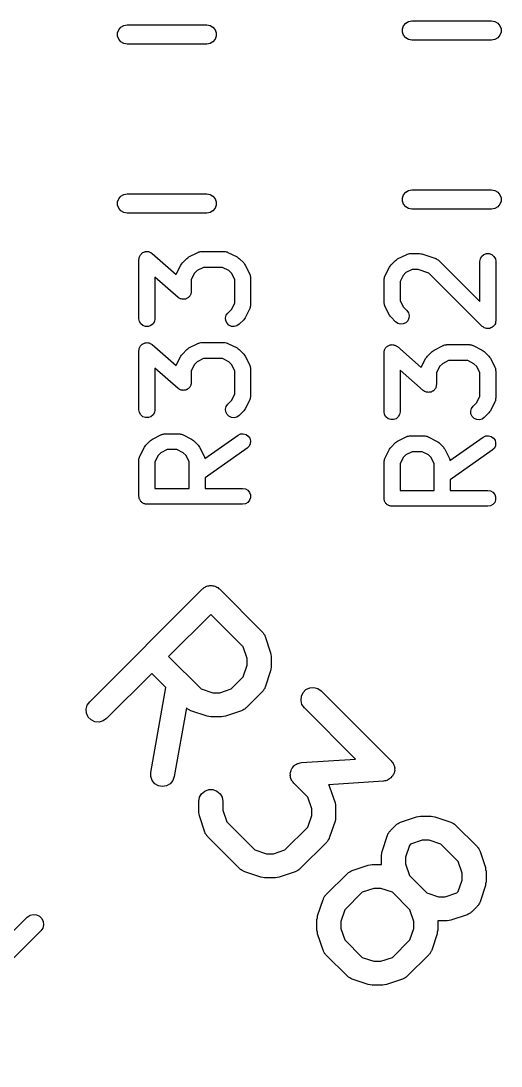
# Model space of a CAD drawing. Extents: x 83.4 to 168.1, y -157.3 to -85.4.
# Drawn here: x 108 to 111.01, y -101.49 to -94.93 of the extents above; entities that cross this region are included whole.
import ezdxf

# ---------------------------------------------------------------- set-up
doc = ezdxf.new("R2010")
doc.units = 0
doc.header["$MEASUREMENT"] = 0
doc.layers.add('BLACK', color=7, linetype='CONTINUOUS')

msp = doc.modelspace()

# ---------------------------------------------------------------- linework, layer by layer
at = {"layer": 'Black'}
for p, q in [((110.426, -94.9353), (110.446, -94.9317)), ((110.446, -94.9317), (110.946, -94.9317)), ((110.946, -94.9317), (110.967, -94.9353)), ((108.602, -95.0067), (108.609, -94.9871)), ((108.609, -94.9871), (108.623, -94.9711)), ((108.623, -94.9711), (108.641, -94.9607)), ((108.641, -94.9607), (108.661, -94.9571)), ((108.661, -94.9571), (109.161, -94.9571)), ((109.161, -94.9571), (109.182, -94.9607)), ((109.182, -94.9607), (109.2, -94.9711)), ((109.2, -94.9711), (109.213, -94.9871)), ((109.213, -94.9871), (109.22, -95.0067)), ((110.387, -94.9813), (110.395, -94.9617)), ((110.387, -95.0021), (110.387, -94.9813)), ((110.395, -94.9617), (110.408, -94.9457)), ((110.408, -94.9457), (110.426, -94.9353)), ((110.967, -94.9353), (110.985, -94.9457)), ((110.985, -94.9457), (110.998, -94.9617)), ((110.998, -94.9617), (111.006, -94.9813)), ((111.006, -94.9813), (111.006, -95.0021)), ((108.602, -95.0275), (108.602, -95.0067)), ((108.609, -95.0471), (108.602, -95.0275)), ((108.623, -95.063), (108.609, -95.0471)), ((108.641, -95.0735), (108.623, -95.063)), ((109.2, -95.063), (109.182, -95.0735)), ((109.213, -95.0471), (109.2, -95.063)), ((109.22, -95.0275), (109.213, -95.0471)), ((109.22, -95.0067), (109.22, -95.0275)), ((110.395, -95.0217), (110.387, -95.0021)), ((110.408, -95.0376), (110.395, -95.0217)), ((110.426, -95.0481), (110.408, -95.0376)), ((110.446, -95.0517), (110.426, -95.0481)), ((110.946, -95.0517), (110.446, -95.0517)), ((110.967, -95.0481), (110.946, -95.0517)), ((110.985, -95.0376), (110.967, -95.0481)), ((110.998, -95.0217), (110.985, -95.0376)), ((111.006, -95.0021), (110.998, -95.0217)), ((108.661, -95.0771), (108.641, -95.0735)), ((109.161, -95.0771), (108.661, -95.0771)), ((109.182, -95.0735), (109.161, -95.0771)), ((108.602, -96.0667), (108.609, -96.0471)), ((108.609, -96.0471), (108.623, -96.0311)), ((108.623, -96.0311), (108.641, -96.0207)), ((108.641, -96.0207), (108.661, -96.0171)), ((108.661, -96.0171), (109.161, -96.0171)), ((109.161, -96.0171), (109.182, -96.0207)), ((109.182, -96.0207), (109.2, -96.0311)), ((109.2, -96.0311), (109.213, -96.0471)), ((109.213, -96.0471), (109.22, -96.0667)), ((110.387, -96.0413), (110.395, -96.0217)), ((110.387, -96.0621), (110.387, -96.0413)), ((110.395, -96.0217), (110.408, -96.0057)), ((110.408, -96.0057), (110.426, -95.9953)), ((110.426, -95.9953), (110.446, -95.9917)), ((110.446, -95.9917), (110.946, -95.9917)), ((110.946, -95.9917), (110.967, -95.9953)), ((110.967, -95.9953), (110.985, -96.0057)), ((110.985, -96.0057), (110.998, -96.0217)), ((110.998, -96.0217), (111.006, -96.0413)), ((111.006, -96.0413), (111.006, -96.0621)), ((108.602, -96.0875), (108.602, -96.0667)), ((108.609, -96.1071), (108.602, -96.0875)), ((108.623, -96.123), (108.609, -96.1071)), ((109.213, -96.1071), (109.2, -96.123)), ((109.22, -96.0875), (109.213, -96.1071)), ((109.22, -96.0667), (109.22, -96.0875)), ((110.395, -96.0817), (110.387, -96.0621)), ((110.408, -96.0976), (110.395, -96.0817)), ((110.426, -96.1081), (110.408, -96.0976)), ((110.446, -96.1117), (110.426, -96.1081)), ((110.946, -96.1117), (110.446, -96.1117)), ((110.967, -96.1081), (110.946, -96.1117)), ((110.985, -96.0976), (110.967, -96.1081)), ((110.998, -96.0817), (110.985, -96.0976)), ((111.006, -96.0621), (110.998, -96.0817)), ((108.641, -96.1335), (108.623, -96.123)), ((108.661, -96.1371), (108.641, -96.1335)), ((109.161, -96.1371), (108.661, -96.1371)), ((109.182, -96.1335), (109.161, -96.1371)), ((109.2, -96.123), (109.182, -96.1335)), ((108.736, -96.4282), (108.737, -96.4234)), ((108.736, -96.7997), (108.736, -96.4282)), ((108.737, -96.4185), (108.738, -96.4149)), ((108.737, -96.4234), (108.737, -96.4185)), ((108.738, -96.4149), (108.739, -96.4111)), ((108.739, -96.4111), (108.741, -96.4069)), ((108.741, -96.4069), (108.743, -96.4023)), ((108.743, -96.4023), (108.746, -96.3994)), ((108.746, -96.3994), (108.748, -96.3961)), ((108.748, -96.3961), (108.751, -96.393)), ((108.751, -96.393), (108.755, -96.3893)), ((108.755, -96.3893), (108.758, -96.3874)), ((108.758, -96.3874), (108.761, -96.3849)), ((108.761, -96.3849), (108.766, -96.3833)), ((108.766, -96.3833), (108.77, -96.3809)), ((108.77, -96.3809), (108.774, -96.3803)), ((108.774, -96.3803), (108.777, -96.379)), ((108.777, -96.379), (108.782, -96.379)), ((108.782, -96.379), (108.787, -96.3783)), ((108.787, -96.3783), (108.791, -96.379)), ((108.791, -96.379), (108.795, -96.379)), ((108.795, -96.379), (108.799, -96.3807)), ((108.799, -96.3807), (108.804, -96.3816)), ((108.804, -96.3816), (108.807, -96.3836)), ((108.807, -96.3836), (108.811, -96.3849)), ((108.811, -96.3849), (108.815, -96.3881)), ((108.815, -96.3881), (108.819, -96.3906)), ((108.819, -96.3906), (108.969, -96.5222)), ((109.008, -96.45), (109.036, -96.4215)), ((109.036, -96.4215), (109.043, -96.4169)), ((109.043, -96.4169), (109.049, -96.4121)), ((109.049, -96.4121), (109.106, -96.3835)), ((109.106, -96.3835), (109.109, -96.3827)), ((109.109, -96.3827), (109.112, -96.3813)), ((109.112, -96.3813), (109.117, -96.3802)), ((109.117, -96.3802), (109.123, -96.3786)), ((109.123, -96.3786), (109.126, -96.3787)), ((109.126, -96.3787), (109.129, -96.3782)), ((109.129, -96.3782), (109.272, -96.3782)), ((109.272, -96.3782), (109.274, -96.3787)), ((109.274, -96.3787), (109.277, -96.3786)), ((109.277, -96.3786), (109.283, -96.3802)), ((109.283, -96.3802), (109.289, -96.3813)), ((109.289, -96.3813), (109.291, -96.3827)), ((109.291, -96.3827), (109.294, -96.3835)), ((109.294, -96.3835), (109.351, -96.4121)), ((109.351, -96.4121), (109.358, -96.4169)), ((109.358, -96.4169), (109.364, -96.4215)), ((109.364, -96.4215), (109.393, -96.45)), ((110.316, -96.4627), (110.344, -96.4342)), ((110.344, -96.4342), (110.351, -96.4296)), ((110.351, -96.4296), (110.357, -96.4248)), ((110.357, -96.4248), (110.415, -96.3962)), ((110.415, -96.3962), (110.417, -96.3954)), ((110.417, -96.3954), (110.42, -96.394)), ((110.42, -96.394), (110.426, -96.3929)), ((110.426, -96.3929), (110.431, -96.3913)), ((110.431, -96.3913), (110.434, -96.3914)), ((110.434, -96.3914), (110.437, -96.3909)), ((110.437, -96.3909), (110.494, -96.3909)), ((110.494, -96.3909), (110.502, -96.3923)), ((110.502, -96.3923), (110.51, -96.3935)), ((110.51, -96.3935), (110.596, -96.4221)), ((110.596, -96.4221), (110.598, -96.4235)), ((110.598, -96.4235), (110.601, -96.4242)), ((110.601, -96.4242), (110.606, -96.4276)), ((110.606, -96.4276), (110.611, -96.4303)), ((110.611, -96.4303), (110.613, -96.4325)), ((110.613, -96.4325), (110.615, -96.4342)), ((110.615, -96.4342), (110.873, -96.6917)), ((110.873, -96.4409), (110.876, -96.4238)), ((110.873, -96.6917), (110.873, -96.4409)), ((110.876, -96.4238), (110.884, -96.4088)), ((110.884, -96.4088), (110.898, -96.3976)), ((110.898, -96.3976), (110.914, -96.3917)), ((110.914, -96.3917), (110.931, -96.3917)), ((110.931, -96.3917), (110.948, -96.3976)), ((110.948, -96.3976), (110.961, -96.4088)), ((110.961, -96.4088), (110.97, -96.4238)), ((110.97, -96.4238), (110.973, -96.4409)), ((110.973, -96.4409), (110.973, -96.8124)), ((108.97, -96.5202), (108.998, -96.463)), ((108.998, -96.463), (109.003, -96.4566)), ((109.003, -96.4566), (109.008, -96.45)), ((109.101, -96.4979), (109.084, -96.515)), ((109.141, -96.4782), (109.101, -96.4979)), ((109.26, -96.4782), (109.141, -96.4782)), ((109.299, -96.4979), (109.26, -96.4782)), ((109.316, -96.515), (109.299, -96.4979)), ((109.393, -96.45), (109.397, -96.4566)), ((109.397, -96.4566), (109.402, -96.463)), ((109.402, -96.463), (109.431, -96.5202)), ((110.278, -96.5329), (110.306, -96.4757)), ((110.306, -96.4757), (110.311, -96.4693)), ((110.311, -96.4693), (110.316, -96.4627)), ((110.449, -96.4909), (110.409, -96.5106)), ((110.486, -96.4909), (110.449, -96.4909)), ((110.553, -96.5132), (110.486, -96.4909)), ((108.982, -96.6659), (108.836, -96.5384)), ((108.836, -96.5384), (108.836, -96.7997)), ((108.969, -96.5222), (108.97, -96.5202)), ((109.084, -96.515), (109.064, -96.5543)), ((109.064, -96.5543), (109.064, -96.6282)), ((109.336, -96.5543), (109.316, -96.515)), ((109.336, -96.7022), (109.336, -96.5543)), ((109.431, -96.5202), (109.431, -96.5229)), ((109.431, -96.5229), (109.433, -96.5254)), ((109.433, -96.5254), (109.434, -96.5312)), ((109.434, -96.5312), (109.436, -96.5368)), ((109.436, -96.5368), (109.435, -96.5397)), ((109.435, -96.5397), (109.436, -96.5425)), ((109.436, -96.5425), (109.436, -96.714)), ((110.273, -96.5495), (110.275, -96.5439)), ((110.273, -96.5524), (110.273, -96.5495)), ((110.273, -96.5552), (110.273, -96.5524)), ((110.273, -96.6981), (110.273, -96.5552)), ((110.275, -96.5439), (110.276, -96.5381)), ((110.276, -96.5381), (110.277, -96.5356)), ((110.277, -96.5356), (110.278, -96.5329)), ((110.392, -96.5277), (110.373, -96.567)), ((110.373, -96.567), (110.373, -96.6863)), ((110.409, -96.5106), (110.392, -96.5277)), ((110.887, -96.8477), (110.553, -96.5132)), ((109.064, -96.6379), (109.062, -96.6415)), ((109.064, -96.6282), (109.064, -96.6331)), ((109.064, -96.6331), (109.064, -96.6379)), ((108.986, -96.6684), (108.982, -96.6659)), ((108.989, -96.6715), (108.986, -96.6684)), ((108.993, -96.6729), (108.989, -96.6715)), ((108.996, -96.6749), (108.993, -96.6729)), ((109.001, -96.6758), (108.996, -96.6749)), ((109.006, -96.6775), (109.001, -96.6758)), ((109.01, -96.6775), (109.006, -96.6775)), ((109.013, -96.6782), (109.01, -96.6775)), ((109.018, -96.6775), (109.013, -96.6782)), ((109.023, -96.6775), (109.018, -96.6775)), ((109.027, -96.6762), (109.023, -96.6775)), ((109.031, -96.6756), (109.027, -96.6762)), ((109.035, -96.6732), (109.031, -96.6756)), ((109.039, -96.6715), (109.035, -96.6732)), ((109.042, -96.6691), (109.039, -96.6715)), ((109.046, -96.6672), (109.042, -96.6691)), ((109.049, -96.6635), (109.046, -96.6672)), ((109.053, -96.6604), (109.049, -96.6635)), ((109.055, -96.657), (109.053, -96.6604)), ((109.057, -96.6541), (109.055, -96.657)), ((109.059, -96.6496), (109.057, -96.6541)), ((109.061, -96.6453), (109.059, -96.6496)), ((109.062, -96.6415), (109.061, -96.6453)), ((109.316, -96.7415), (109.336, -96.7022)), ((110.273, -96.7009), (110.273, -96.6981)), ((110.273, -96.7038), (110.273, -96.7009)), ((110.275, -96.7094), (110.273, -96.7038)), ((110.373, -96.6863), (110.392, -96.7256)), ((109.283, -96.7785), (109.293, -96.7643)), ((109.293, -96.7643), (109.316, -96.7415)), ((109.431, -96.7363), (109.402, -96.7935)), ((109.433, -96.7311), (109.431, -96.7336)), ((109.431, -96.7336), (109.431, -96.7363)), ((109.434, -96.7253), (109.433, -96.7311)), ((109.436, -96.7197), (109.434, -96.7253)), ((109.436, -96.714), (109.435, -96.7168)), ((109.435, -96.7168), (109.436, -96.7197)), ((110.276, -96.7152), (110.275, -96.7094)), ((110.277, -96.7177), (110.276, -96.7152)), ((110.278, -96.7204), (110.277, -96.7177)), ((110.306, -96.7776), (110.278, -96.7204)), ((110.392, -96.7256), (110.415, -96.7484)), ((110.415, -96.7484), (110.425, -96.7627)), ((110.425, -96.7627), (110.43, -96.7794)), ((108.739, -96.8168), (108.736, -96.7997)), ((108.748, -96.8318), (108.739, -96.8168)), ((108.761, -96.843), (108.748, -96.8318)), ((108.824, -96.8318), (108.811, -96.843)), ((108.833, -96.8168), (108.824, -96.8318)), ((108.836, -96.7997), (108.833, -96.8168)), ((109.279, -96.7953), (109.283, -96.7785)), ((109.28, -96.8126), (109.279, -96.7953)), ((109.288, -96.8284), (109.28, -96.8126)), ((109.3, -96.8406), (109.288, -96.8284)), ((109.364, -96.835), (109.35, -96.845)), ((109.393, -96.8065), (109.364, -96.835)), ((109.397, -96.7999), (109.393, -96.8065)), ((109.402, -96.7935), (109.397, -96.7999)), ((110.311, -96.784), (110.306, -96.7776)), ((110.316, -96.7906), (110.311, -96.784)), ((110.344, -96.8192), (110.316, -96.7906)), ((110.359, -96.8291), (110.344, -96.8192)), ((110.375, -96.8336), (110.359, -96.8291)), ((110.393, -96.8321), (110.375, -96.8336)), ((110.408, -96.8248), (110.393, -96.8321)), ((110.421, -96.8125), (110.408, -96.8248)), ((110.428, -96.7967), (110.421, -96.8125)), ((110.43, -96.7794), (110.428, -96.7967)), ((110.966, -96.8351), (110.964, -96.841)), ((110.97, -96.8295), (110.966, -96.8351)), ((110.971, -96.8253), (110.97, -96.8273)), ((110.97, -96.8273), (110.97, -96.8295)), ((110.973, -96.8124), (110.971, -96.8188)), ((110.971, -96.8188), (110.971, -96.8253)), ((108.777, -96.8489), (108.761, -96.843)), ((108.795, -96.8489), (108.777, -96.8489)), ((108.811, -96.843), (108.795, -96.8489)), ((109.316, -96.848), (109.3, -96.8406)), ((109.333, -96.8495), (109.316, -96.848)), ((109.35, -96.845), (109.333, -96.8495)), ((110.893, -96.8515), (110.887, -96.8477)), ((110.898, -96.8557), (110.893, -96.8515)), ((110.9, -96.8564), (110.898, -96.8557)), ((110.901, -96.8577), (110.9, -96.8564)), ((110.908, -96.8594), (110.901, -96.8577)), ((110.914, -96.8616), (110.908, -96.8594)), ((110.916, -96.8616), (110.914, -96.8616)), ((110.918, -96.8622), (110.916, -96.8616)), ((110.925, -96.8616), (110.918, -96.8622)), ((110.931, -96.8616), (110.925, -96.8616)), ((110.933, -96.8609), (110.931, -96.8616)), ((110.936, -96.8607), (110.933, -96.8609)), ((110.941, -96.8579), (110.936, -96.8607)), ((110.948, -96.8557), (110.941, -96.8579)), ((110.949, -96.8543), (110.948, -96.8557)), ((110.951, -96.8533), (110.949, -96.8543)), ((110.956, -96.8487), (110.951, -96.8533)), ((110.961, -96.8445), (110.956, -96.8487)), ((110.962, -96.8426), (110.961, -96.8445)), ((110.964, -96.841), (110.962, -96.8426)), ((108.746, -96.9709), (108.748, -96.9675)), ((108.748, -96.9675), (108.751, -96.9644)), ((108.751, -96.9644), (108.755, -96.9607)), ((108.755, -96.9607), (108.758, -96.9588)), ((108.758, -96.9588), (108.761, -96.9564)), ((108.761, -96.9564), (108.766, -96.9547)), ((108.766, -96.9547), (108.77, -96.9523)), ((108.77, -96.9523), (108.774, -96.9517)), ((108.774, -96.9517), (108.777, -96.9504)), ((108.777, -96.9504), (108.782, -96.9504)), ((108.782, -96.9504), (108.787, -96.9497)), ((108.787, -96.9497), (108.791, -96.9504)), ((108.791, -96.9504), (108.795, -96.9504)), ((108.795, -96.9504), (108.799, -96.9521)), ((108.799, -96.9521), (108.804, -96.953)), ((108.804, -96.953), (108.807, -96.955)), ((108.807, -96.955), (108.811, -96.9564)), ((108.811, -96.9564), (108.815, -96.9595)), ((108.815, -96.9595), (108.819, -96.962)), ((108.819, -96.962), (108.969, -97.0936)), ((109.049, -96.9835), (109.106, -96.9549)), ((109.106, -96.9549), (109.109, -96.9541)), ((109.109, -96.9541), (109.112, -96.9527)), ((109.112, -96.9527), (109.117, -96.9517)), ((109.117, -96.9517), (109.123, -96.95)), ((109.123, -96.95), (109.126, -96.9502)), ((109.126, -96.9502), (109.129, -96.9497)), ((109.129, -96.9497), (109.272, -96.9497)), ((109.272, -96.9497), (109.274, -96.9502)), ((109.274, -96.9502), (109.277, -96.95)), ((109.277, -96.95), (109.283, -96.9517)), ((109.283, -96.9517), (109.289, -96.9527)), ((109.289, -96.9527), (109.291, -96.9541)), ((109.291, -96.9541), (109.294, -96.9549)), ((109.294, -96.9549), (109.351, -96.9835)), ((110.298, -96.9691), (110.302, -96.9674)), ((110.302, -96.9674), (110.306, -96.965)), ((110.306, -96.965), (110.31, -96.9644)), ((110.31, -96.9644), (110.314, -96.9631)), ((110.314, -96.9631), (110.319, -96.9631)), ((110.319, -96.9631), (110.324, -96.9624)), ((110.324, -96.9624), (110.327, -96.9631)), ((110.327, -96.9631), (110.331, -96.9631)), ((110.331, -96.9631), (110.336, -96.9648)), ((110.336, -96.9648), (110.341, -96.9657)), ((110.341, -96.9657), (110.344, -96.9677)), ((110.586, -96.9962), (110.643, -96.9676)), ((110.643, -96.9676), (110.646, -96.9668)), ((110.646, -96.9668), (110.648, -96.9654)), ((110.648, -96.9654), (110.654, -96.9644)), ((110.654, -96.9644), (110.66, -96.9627)), ((110.66, -96.9627), (110.663, -96.9629)), ((110.663, -96.9629), (110.665, -96.9624)), ((110.665, -96.9624), (110.808, -96.9624)), ((110.808, -96.9624), (110.811, -96.9629)), ((110.811, -96.9629), (110.814, -96.9627)), ((110.814, -96.9627), (110.82, -96.9644)), ((110.82, -96.9644), (110.825, -96.9654)), ((110.825, -96.9654), (110.828, -96.9668)), ((110.828, -96.9668), (110.831, -96.9676)), ((110.831, -96.9676), (110.888, -96.9962)), ((108.736, -96.9997), (108.737, -96.9949)), ((108.736, -97.3711), (108.736, -96.9997)), ((108.737, -96.99), (108.738, -96.9864)), ((108.737, -96.9949), (108.737, -96.99)), ((108.738, -96.9864), (108.739, -96.9826)), ((108.739, -96.9826), (108.741, -96.9783)), ((108.741, -96.9783), (108.743, -96.9738)), ((108.743, -96.9738), (108.746, -96.9709)), ((108.998, -97.0345), (109.003, -97.028)), ((109.003, -97.028), (109.008, -97.0215)), ((109.008, -97.0215), (109.036, -96.9929)), ((109.036, -96.9929), (109.043, -96.9883)), ((109.043, -96.9883), (109.049, -96.9835)), ((109.351, -96.9835), (109.358, -96.9883)), ((109.358, -96.9883), (109.364, -96.9929)), ((109.364, -96.9929), (109.393, -97.0215)), ((109.393, -97.0215), (109.397, -97.028)), ((109.397, -97.028), (109.402, -97.0345)), ((110.273, -97.0076), (110.274, -97.0027)), ((110.273, -97.0124), (110.273, -97.0076)), ((110.273, -97.3838), (110.273, -97.0124)), ((110.274, -97.0027), (110.275, -96.9991)), ((110.275, -96.9991), (110.276, -96.9953)), ((110.276, -96.9953), (110.278, -96.991)), ((110.278, -96.991), (110.28, -96.9865)), ((110.28, -96.9865), (110.282, -96.9836)), ((110.282, -96.9836), (110.284, -96.9802)), ((110.284, -96.9802), (110.288, -96.9771)), ((110.288, -96.9771), (110.291, -96.9734)), ((110.291, -96.9734), (110.295, -96.9715)), ((110.295, -96.9715), (110.298, -96.9691)), ((110.344, -96.9677), (110.348, -96.9691)), ((110.348, -96.9691), (110.351, -96.9722)), ((110.351, -96.9722), (110.356, -96.9747)), ((110.356, -96.9747), (110.506, -97.1063)), ((110.544, -97.0342), (110.573, -97.0056)), ((110.573, -97.0056), (110.58, -97.001)), ((110.58, -97.001), (110.586, -96.9962)), ((110.888, -96.9962), (110.894, -97.001)), ((110.894, -97.001), (110.901, -97.0056)), ((110.901, -97.0056), (110.929, -97.0342)), ((108.969, -97.0936), (108.97, -97.0916)), ((108.97, -97.0916), (108.998, -97.0345)), ((109.084, -97.0864), (109.064, -97.1258)), ((109.101, -97.0693), (109.084, -97.0864)), ((109.141, -97.0497), (109.101, -97.0693)), ((109.26, -97.0497), (109.141, -97.0497)), ((109.299, -97.0693), (109.26, -97.0497)), ((109.316, -97.0864), (109.299, -97.0693)), ((109.336, -97.1258), (109.316, -97.0864)), ((109.402, -97.0345), (109.431, -97.0916)), ((109.431, -97.0916), (109.431, -97.0944)), ((109.431, -97.0944), (109.433, -97.0969)), ((109.433, -97.0969), (109.434, -97.1026)), ((110.506, -97.1043), (110.535, -97.0472)), ((110.535, -97.0472), (110.54, -97.0407)), ((110.54, -97.0407), (110.544, -97.0342)), ((110.638, -97.082), (110.621, -97.0991)), ((110.677, -97.0624), (110.638, -97.082)), ((110.797, -97.0624), (110.677, -97.0624)), ((110.836, -97.082), (110.797, -97.0624)), ((110.853, -97.0991), (110.836, -97.082)), ((110.929, -97.0342), (110.934, -97.0407)), ((110.934, -97.0407), (110.939, -97.0472)), ((110.939, -97.0472), (110.967, -97.1043)), ((108.982, -97.2373), (108.836, -97.1099)), ((108.836, -97.1099), (108.836, -97.3711)), ((109.064, -97.1258), (109.064, -97.1997)), ((109.336, -97.2736), (109.336, -97.1258)), ((109.434, -97.1026), (109.436, -97.1082)), ((109.436, -97.1082), (109.435, -97.1111)), ((109.435, -97.1111), (109.436, -97.114)), ((109.436, -97.114), (109.436, -97.2854)), ((110.518, -97.25), (110.373, -97.1226)), ((110.373, -97.1226), (110.373, -97.3838)), ((110.506, -97.1063), (110.506, -97.1043)), ((110.621, -97.0991), (110.601, -97.1385)), ((110.601, -97.1385), (110.601, -97.2124)), ((110.873, -97.1385), (110.853, -97.0991)), ((110.873, -97.2863), (110.873, -97.1385)), ((110.967, -97.1043), (110.968, -97.1071)), ((110.968, -97.1071), (110.97, -97.1096)), ((110.97, -97.1096), (110.971, -97.1153)), ((110.971, -97.1153), (110.972, -97.1209)), ((110.972, -97.1209), (110.972, -97.1238)), ((110.972, -97.1238), (110.973, -97.1267)), ((110.973, -97.1267), (110.973, -97.2981)), ((109.055, -97.2285), (109.053, -97.2318)), ((109.057, -97.2256), (109.055, -97.2285)), ((109.059, -97.221), (109.057, -97.2256)), ((109.061, -97.2168), (109.059, -97.221)), ((109.062, -97.213), (109.061, -97.2168)), ((109.064, -97.2094), (109.062, -97.213)), ((109.064, -97.1997), (109.064, -97.2045)), ((109.064, -97.2045), (109.064, -97.2094)), ((110.598, -97.2295), (110.596, -97.2337)), ((110.599, -97.2257), (110.598, -97.2295)), ((110.6, -97.2221), (110.599, -97.2257)), ((110.601, -97.2124), (110.6, -97.2172)), ((110.6, -97.2172), (110.6, -97.2221)), ((108.986, -97.2398), (108.982, -97.2373)), ((108.989, -97.243), (108.986, -97.2398)), ((108.993, -97.2443), (108.989, -97.243)), ((108.996, -97.2463), (108.993, -97.2443)), ((109.001, -97.2472), (108.996, -97.2463)), ((109.006, -97.2489), (109.001, -97.2472)), ((109.01, -97.2489), (109.006, -97.2489)), ((109.013, -97.2497), (109.01, -97.2489)), ((109.018, -97.2489), (109.013, -97.2497)), ((109.023, -97.2489), (109.018, -97.2489)), ((109.027, -97.2476), (109.023, -97.2489)), ((109.031, -97.247), (109.027, -97.2476)), ((109.035, -97.2446), (109.031, -97.247)), ((109.039, -97.243), (109.035, -97.2446)), ((109.042, -97.2405), (109.039, -97.243)), ((109.046, -97.2386), (109.042, -97.2405)), ((109.049, -97.2349), (109.046, -97.2386)), ((109.053, -97.2318), (109.049, -97.2349)), ((109.316, -97.3129), (109.336, -97.2736)), ((109.436, -97.2911), (109.434, -97.2967)), ((109.436, -97.2854), (109.435, -97.2882)), ((109.435, -97.2882), (109.436, -97.2911)), ((110.522, -97.2525), (110.518, -97.25)), ((110.526, -97.2557), (110.522, -97.2525)), ((110.53, -97.257), (110.526, -97.2557)), ((110.533, -97.259), (110.53, -97.257)), ((110.538, -97.2599), (110.533, -97.259)), ((110.543, -97.2616), (110.538, -97.2599)), ((110.546, -97.2616), (110.543, -97.2616)), ((110.55, -97.2624), (110.546, -97.2616)), ((110.555, -97.2616), (110.55, -97.2624)), ((110.56, -97.2616), (110.555, -97.2616)), ((110.563, -97.2603), (110.56, -97.2616)), ((110.567, -97.2597), (110.563, -97.2603)), ((110.572, -97.2573), (110.567, -97.2597)), ((110.576, -97.2557), (110.572, -97.2573)), ((110.579, -97.2532), (110.576, -97.2557)), ((110.583, -97.2513), (110.579, -97.2532)), ((110.586, -97.2476), (110.583, -97.2513)), ((110.589, -97.2445), (110.586, -97.2476)), ((110.591, -97.2412), (110.589, -97.2445)), ((110.594, -97.2383), (110.591, -97.2412)), ((110.596, -97.2337), (110.594, -97.2383)), ((110.853, -97.3256), (110.873, -97.2863)), ((109.279, -97.3667), (109.283, -97.35)), ((109.283, -97.35), (109.293, -97.3357)), ((109.293, -97.3357), (109.316, -97.3129)), ((109.431, -97.3077), (109.402, -97.3649)), ((109.433, -97.3025), (109.431, -97.305)), ((109.431, -97.305), (109.431, -97.3077)), ((109.434, -97.2967), (109.433, -97.3025)), ((110.82, -97.3627), (110.83, -97.3484)), ((110.83, -97.3484), (110.853, -97.3256)), ((110.967, -97.3204), (110.939, -97.3776)), ((110.968, -97.3177), (110.967, -97.3204)), ((110.97, -97.3152), (110.968, -97.3177)), ((110.971, -97.3094), (110.97, -97.3152)), ((110.972, -97.3038), (110.971, -97.3094)), ((110.973, -97.2981), (110.972, -97.3009)), ((110.972, -97.3009), (110.972, -97.3038)), ((108.739, -97.3882), (108.736, -97.3711)), ((108.748, -97.4032), (108.739, -97.3882)), ((108.761, -97.4144), (108.748, -97.4032)), ((108.777, -97.4203), (108.761, -97.4144)), ((108.795, -97.4203), (108.777, -97.4203)), ((108.811, -97.4144), (108.795, -97.4203)), ((108.824, -97.4032), (108.811, -97.4144)), ((108.833, -97.3882), (108.824, -97.4032)), ((108.836, -97.3711), (108.833, -97.3882)), ((109.28, -97.384), (109.279, -97.3667)), ((109.288, -97.3998), (109.28, -97.384)), ((109.3, -97.4121), (109.288, -97.3998)), ((109.316, -97.4194), (109.3, -97.4121)), ((109.333, -97.4209), (109.316, -97.4194)), ((109.35, -97.4164), (109.333, -97.4209)), ((109.364, -97.4065), (109.35, -97.4164)), ((109.393, -97.3779), (109.364, -97.4065)), ((109.397, -97.3713), (109.393, -97.3779)), ((109.402, -97.3649), (109.397, -97.3713)), ((110.276, -97.4009), (110.273, -97.3838)), ((110.284, -97.4159), (110.276, -97.4009)), ((110.298, -97.4271), (110.284, -97.4159)), ((110.361, -97.4159), (110.348, -97.4271)), ((110.37, -97.4009), (110.361, -97.4159)), ((110.373, -97.3838), (110.37, -97.4009)), ((110.816, -97.3794), (110.82, -97.3627)), ((110.817, -97.3967), (110.816, -97.3794)), ((110.825, -97.4125), (110.817, -97.3967)), ((110.837, -97.4248), (110.825, -97.4125)), ((110.853, -97.4321), (110.837, -97.4248)), ((110.901, -97.4192), (110.887, -97.4291)), ((110.929, -97.3906), (110.901, -97.4192)), ((110.934, -97.384), (110.929, -97.3906)), ((110.939, -97.3776), (110.934, -97.384)), ((110.314, -97.433), (110.298, -97.4271)), ((110.331, -97.433), (110.314, -97.433)), ((110.348, -97.4271), (110.331, -97.433)), ((110.87, -97.4336), (110.853, -97.4321)), ((110.887, -97.4291), (110.87, -97.4336)), ((108.814, -97.5597), (108.821, -97.5549)), ((108.821, -97.5549), (108.878, -97.5264)), ((108.878, -97.5264), (108.881, -97.5256)), ((108.881, -97.5256), (108.883, -97.5241)), ((108.883, -97.5241), (108.889, -97.5231)), ((108.889, -97.5231), (108.894, -97.5214)), ((108.894, -97.5214), (108.897, -97.5216)), ((108.897, -97.5216), (108.9, -97.5211)), ((108.9, -97.5211), (108.986, -97.5211)), ((108.986, -97.5211), (108.989, -97.5216)), ((108.989, -97.5216), (108.992, -97.5214)), ((108.992, -97.5214), (108.997, -97.5231)), ((108.997, -97.5231), (109.003, -97.5241)), ((109.003, -97.5241), (109.006, -97.5256)), ((109.006, -97.5256), (109.008, -97.5264)), ((109.008, -97.5264), (109.065, -97.5549)), ((109.065, -97.5549), (109.072, -97.5597)), ((109.149, -97.676), (109.357, -97.5301)), ((109.357, -97.5301), (109.373, -97.5228)), ((109.373, -97.5228), (109.39, -97.5213)), ((109.39, -97.5213), (109.407, -97.5258)), ((109.407, -97.5258), (109.421, -97.5357)), ((109.421, -97.5357), (109.431, -97.55)), ((109.431, -97.55), (109.436, -97.5667)), ((110.357, -97.5676), (110.415, -97.5391)), ((110.415, -97.5391), (110.417, -97.5383)), ((110.417, -97.5383), (110.42, -97.5368)), ((110.42, -97.5368), (110.426, -97.5358)), ((110.426, -97.5358), (110.431, -97.5341)), ((110.431, -97.5341), (110.434, -97.5343)), ((110.434, -97.5343), (110.437, -97.5338)), ((110.437, -97.5338), (110.523, -97.5338)), ((110.523, -97.5338), (110.525, -97.5343)), ((110.525, -97.5343), (110.528, -97.5341)), ((110.528, -97.5341), (110.534, -97.5358)), ((110.534, -97.5358), (110.54, -97.5368)), ((110.54, -97.5368), (110.542, -97.5383)), ((110.542, -97.5383), (110.545, -97.5391)), ((110.545, -97.5391), (110.602, -97.5676)), ((110.685, -97.6887), (110.894, -97.5428)), ((110.894, -97.5428), (110.91, -97.5355)), ((110.91, -97.5355), (110.927, -97.534)), ((110.927, -97.534), (110.944, -97.5385)), ((110.944, -97.5385), (110.958, -97.5484)), ((110.958, -97.5484), (110.968, -97.5627)), ((108.741, -97.663), (108.77, -97.6059)), ((108.77, -97.6059), (108.775, -97.5994)), ((108.775, -97.5994), (108.779, -97.5929)), ((108.779, -97.5929), (108.808, -97.5643)), ((108.808, -97.5643), (108.814, -97.5597)), ((108.912, -97.6211), (108.873, -97.6408)), ((108.974, -97.6211), (108.912, -97.6211)), ((109.013, -97.6408), (108.974, -97.6211)), ((109.072, -97.5597), (109.078, -97.5643)), ((109.078, -97.5643), (109.107, -97.5929)), ((109.107, -97.5929), (109.112, -97.5994)), ((109.112, -97.5994), (109.116, -97.6059)), ((109.116, -97.6059), (109.145, -97.663)), ((109.415, -97.6121), (109.15, -97.7971)), ((109.427, -97.5998), (109.415, -97.6121)), ((109.434, -97.584), (109.427, -97.5998)), ((109.436, -97.5667), (109.434, -97.584)), ((110.278, -97.6757), (110.306, -97.6186)), ((110.306, -97.6186), (110.311, -97.6121)), ((110.311, -97.6121), (110.316, -97.6056)), ((110.316, -97.6056), (110.344, -97.577)), ((110.344, -97.577), (110.351, -97.5724)), ((110.351, -97.5724), (110.357, -97.5676)), ((110.602, -97.5676), (110.609, -97.5724)), ((110.609, -97.5724), (110.615, -97.577)), ((110.615, -97.577), (110.644, -97.6056)), ((110.644, -97.6056), (110.648, -97.6121)), ((110.648, -97.6121), (110.653, -97.6186)), ((110.653, -97.6186), (110.682, -97.6757)), ((110.964, -97.6125), (110.951, -97.6248)), ((110.971, -97.5967), (110.964, -97.6125)), ((110.968, -97.5627), (110.972, -97.5794)), ((110.972, -97.5794), (110.971, -97.5967)), ((108.736, -97.6797), (108.738, -97.6741)), ((108.736, -97.6825), (108.736, -97.6797)), ((108.736, -97.6854), (108.736, -97.6825)), ((108.736, -97.914), (108.736, -97.6854)), ((108.738, -97.6741), (108.739, -97.6683)), ((108.739, -97.6683), (108.74, -97.6658)), ((108.74, -97.6658), (108.741, -97.663)), ((108.856, -97.6579), (108.836, -97.6972)), ((108.873, -97.6408), (108.856, -97.6579)), ((109.031, -97.6579), (109.013, -97.6408)), ((109.05, -97.6972), (109.031, -97.6579)), ((109.145, -97.663), (109.146, -97.6658)), ((109.146, -97.6658), (109.147, -97.6683)), ((109.147, -97.6683), (109.148, -97.6741)), ((109.148, -97.6741), (109.149, -97.676)), ((110.273, -97.6924), (110.275, -97.6868)), ((110.275, -97.6868), (110.276, -97.681)), ((110.276, -97.681), (110.277, -97.6785)), ((110.277, -97.6785), (110.278, -97.6757)), ((110.392, -97.6706), (110.373, -97.7099)), ((110.409, -97.6535), (110.392, -97.6706)), ((110.449, -97.6338), (110.409, -97.6535)), ((110.511, -97.6338), (110.449, -97.6338)), ((110.55, -97.6535), (110.511, -97.6338)), ((110.567, -97.6706), (110.55, -97.6535)), ((110.587, -97.7099), (110.567, -97.6706)), ((110.682, -97.6757), (110.682, -97.6785)), ((110.682, -97.6785), (110.684, -97.681)), ((110.684, -97.681), (110.685, -97.6868)), ((110.685, -97.6868), (110.685, -97.6887)), ((110.951, -97.6248), (110.687, -97.8098)), ((108.836, -97.6972), (108.836, -97.864)), ((109.05, -97.864), (109.05, -97.6972)), ((110.273, -97.6952), (110.273, -97.6924)), ((110.273, -97.6981), (110.273, -97.6952)), ((110.273, -97.9267), (110.273, -97.6981)), ((110.373, -97.7099), (110.373, -97.8767)), ((110.587, -97.8767), (110.587, -97.7099)), ((109.15, -97.7971), (109.15, -97.864)), ((110.687, -97.8098), (110.687, -97.8767)), ((108.836, -97.864), (109.05, -97.864)), ((109.15, -97.864), (109.386, -97.864)), ((109.386, -97.864), (109.403, -97.867)), ((109.403, -97.867), (109.418, -97.8757)), ((109.418, -97.8757), (109.429, -97.889)), ((110.373, -97.8767), (110.587, -97.8767)), ((110.687, -97.8767), (110.923, -97.8767)), ((110.923, -97.8767), (110.94, -97.8797)), ((110.94, -97.8797), (110.955, -97.8884)), ((108.737, -97.9183), (108.736, -97.914)), ((108.737, -97.9226), (108.737, -97.9183)), ((108.738, -97.9267), (108.737, -97.9226)), ((108.739, -97.9311), (108.738, -97.9267)), ((108.741, -97.9348), (108.739, -97.9311)), ((108.743, -97.939), (108.741, -97.9348)), ((108.745, -97.9423), (108.743, -97.939)), ((108.748, -97.9461), (108.745, -97.9423)), ((108.751, -97.9489), (108.748, -97.9461)), ((108.754, -97.9523), (108.751, -97.9489)), ((109.429, -97.939), (109.418, -97.9523)), ((109.429, -97.889), (109.435, -97.9053)), ((109.435, -97.9226), (109.429, -97.939)), ((109.435, -97.9053), (109.435, -97.9226)), ((110.273, -97.931), (110.273, -97.9267)), ((110.273, -97.9353), (110.273, -97.931)), ((110.275, -97.9394), (110.273, -97.9353)), ((110.276, -97.9438), (110.275, -97.9394)), ((110.278, -97.9475), (110.276, -97.9438)), ((110.279, -97.9517), (110.278, -97.9475)), ((110.955, -97.8884), (110.966, -97.9017)), ((110.966, -97.9017), (110.972, -97.918)), ((110.972, -97.9353), (110.966, -97.9517)), ((110.972, -97.918), (110.972, -97.9353)), ((108.758, -97.9544), (108.754, -97.9523)), ((108.761, -97.9573), (108.758, -97.9544)), ((108.765, -97.9588), (108.761, -97.9573)), ((108.769, -97.9609), (108.765, -97.9588)), ((108.773, -97.9617), (108.769, -97.9609)), ((108.777, -97.9632), (108.773, -97.9617)), ((108.782, -97.9632), (108.777, -97.9632)), ((108.786, -97.964), (108.782, -97.9632)), ((109.386, -97.964), (108.786, -97.964)), ((109.403, -97.9609), (109.386, -97.964)), ((109.418, -97.9523), (109.403, -97.9609)), ((110.282, -97.955), (110.279, -97.9517)), ((110.284, -97.9588), (110.282, -97.955)), ((110.288, -97.9616), (110.284, -97.9588)), ((110.29, -97.965), (110.288, -97.9616)), ((110.294, -97.9671), (110.29, -97.965)), ((110.298, -97.97), (110.294, -97.9671)), ((110.302, -97.9715), (110.298, -97.97)), ((110.306, -97.9736), (110.302, -97.9715)), ((110.31, -97.9744), (110.306, -97.9736)), ((110.314, -97.9759), (110.31, -97.9744)), ((110.318, -97.9759), (110.314, -97.9759)), ((110.323, -97.9767), (110.318, -97.9759)), ((110.923, -97.9767), (110.323, -97.9767)), ((110.94, -97.9736), (110.923, -97.9767)), ((110.955, -97.965), (110.94, -97.9736)), ((110.966, -97.9517), (110.955, -97.965)), ((109.167, -98.4757), (109.174, -98.4751)), ((109.174, -98.4751), (109.18, -98.4734)), ((109.18, -98.4734), (109.187, -98.474)), ((109.187, -98.474), (109.193, -98.4734)), ((109.193, -98.4734), (109.2, -98.4751)), ((109.2, -98.4751), (109.206, -98.4757)), ((108.427, -99.2022), (109.134, -98.4951)), ((109.134, -98.4951), (109.139, -98.4913)), ((109.139, -98.4913), (109.144, -98.4867)), ((109.144, -98.4867), (109.15, -98.4839)), ((109.15, -98.4839), (109.155, -98.4801)), ((109.155, -98.4801), (109.161, -98.4784)), ((109.161, -98.4784), (109.167, -98.4757)), ((109.206, -98.4757), (109.212, -98.4784)), ((109.212, -98.4784), (109.218, -98.4801)), ((109.218, -98.4801), (109.224, -98.4839)), ((109.224, -98.4839), (109.23, -98.4867)), ((109.23, -98.4867), (109.234, -98.4913)), ((109.234, -98.4913), (109.24, -98.4951)), ((109.24, -98.4951), (109.509, -98.7644)), ((109.187, -98.6542), (108.922, -98.9185)), ((109.39, -98.858), (109.187, -98.6542)), ((109.509, -98.7644), (109.512, -98.768)), ((109.512, -98.768), (109.515, -98.7709)), ((109.515, -98.7709), (109.519, -98.7786)), ((109.519, -98.7786), (109.524, -98.7858)), ((109.524, -98.7858), (109.525, -98.79)), ((109.525, -98.79), (109.527, -98.7938)), ((109.527, -98.7938), (109.561, -98.8948)), ((109.415, -98.9307), (109.39, -98.858)), ((108.922, -98.9185), (109.126, -99.1223)), ((109.415, -98.9737), (109.415, -98.9307)), ((109.561, -98.8948), (109.563, -98.9067)), ((109.563, -98.9067), (109.565, -98.9185)), ((109.565, -98.9185), (109.565, -98.9858)), ((109.39, -99.0463), (109.415, -98.9737)), ((109.563, -98.9977), (109.561, -99.0096)), ((109.565, -98.9858), (109.563, -98.9977)), ((108.816, -99.0246), (108.533, -99.3082)), ((108.904, -99.1123), (108.816, -99.0246)), ((109.314, -99.1223), (109.39, -99.0463)), ((109.561, -99.0096), (109.527, -99.1106)), ((108.81, -99.6462), (108.904, -99.1123)), ((109.126, -99.1223), (109.199, -99.1465)), ((109.242, -99.1465), (109.314, -99.1223)), ((109.519, -99.1258), (109.515, -99.1335)), ((109.524, -99.1186), (109.519, -99.1258)), ((109.525, -99.1144), (109.524, -99.1186)), ((109.527, -99.1106), (109.525, -99.1144)), ((109.765, -99.1449), (109.783, -99.1264)), ((109.783, -99.1264), (109.807, -99.1154)), ((109.807, -99.1154), (109.833, -99.1132)), ((109.833, -99.1132), (109.858, -99.1199)), ((109.858, -99.1199), (109.879, -99.1348)), ((109.199, -99.1465), (109.242, -99.1465)), ((109.509, -99.1399), (109.408, -99.2409)), ((109.512, -99.1363), (109.509, -99.1399)), ((109.515, -99.1335), (109.512, -99.1363)), ((109.752, -99.1944), (109.754, -99.1685)), ((109.758, -99.2196), (109.752, -99.1944)), ((109.754, -99.1685), (109.765, -99.1449)), ((109.879, -99.1348), (110.317, -99.5726)), ((108.405, -99.2487), (108.412, -99.2235)), ((108.407, -99.2746), (108.405, -99.2487)), ((108.412, -99.2235), (108.427, -99.2022)), ((109.033, -99.2415), (108.957, -99.6723)), ((109.036, -99.2434), (109.033, -99.2415)), ((109.039, -99.2466), (109.036, -99.2434)), ((109.047, -99.2508), (109.039, -99.2466)), ((109.054, -99.2558), (109.047, -99.2508)), ((109.058, -99.257), (109.054, -99.2558)), ((109.062, -99.259), (109.058, -99.257)), ((109.163, -99.2927), (109.062, -99.259)), ((109.379, -99.259), (109.278, -99.2927)), ((109.383, -99.257), (109.379, -99.259)), ((109.387, -99.2558), (109.383, -99.257)), ((109.394, -99.2508), (109.387, -99.2558)), ((109.402, -99.2466), (109.394, -99.2508)), ((109.404, -99.2434), (109.402, -99.2466)), ((109.408, -99.2409), (109.404, -99.2434)), ((109.773, -99.2409), (109.758, -99.2196)), ((110.094, -99.5618), (109.773, -99.2409)), ((108.418, -99.2982), (108.407, -99.2746)), ((108.437, -99.3167), (108.418, -99.2982)), ((108.46, -99.3277), (108.437, -99.3167)), ((108.486, -99.3299), (108.46, -99.3277)), ((108.511, -99.3232), (108.486, -99.3299)), ((108.533, -99.3082), (108.511, -99.3232)), ((109.175, -99.2945), (109.163, -99.2927)), ((109.187, -99.2965), (109.175, -99.2945)), ((109.254, -99.2965), (109.187, -99.2965)), ((109.266, -99.2945), (109.254, -99.2965)), ((109.278, -99.2927), (109.266, -99.2945)), ((109.729, -99.5907), (109.734, -99.5893)), ((109.734, -99.5893), (109.74, -99.5868)), ((109.74, -99.5868), (109.747, -99.5862)), ((109.747, -99.5862), (109.754, -99.5844)), ((109.754, -99.5844), (110.094, -99.5618)), ((110.317, -99.5726), (110.321, -99.5786)), ((110.321, -99.5786), (110.326, -99.5839)), ((110.326, -99.5839), (110.329, -99.5892)), ((110.329, -99.5892), (110.332, -99.5939)), ((108.81, -99.6723), (108.81, -99.6462)), ((109.684, -99.6512), (109.686, -99.6456)), ((109.685, -99.6585), (109.684, -99.6512)), ((109.686, -99.6456), (109.687, -99.6399)), ((109.687, -99.6399), (109.69, -99.6332)), ((109.69, -99.6332), (109.692, -99.6262)), ((109.692, -99.6262), (109.695, -99.6215)), ((109.695, -99.6215), (109.698, -99.6163)), ((109.698, -99.6163), (109.703, -99.6111)), ((109.703, -99.6111), (109.707, -99.6052)), ((109.707, -99.6052), (109.712, -99.6019)), ((109.712, -99.6019), (109.716, -99.5978)), ((109.716, -99.5978), (109.723, -99.5947)), ((109.723, -99.5947), (109.729, -99.5907)), ((110.333, -99.6517), (110.331, -99.6587)), ((110.332, -99.5939), (110.334, -99.601)), ((110.337, -99.645), (110.333, -99.6517)), ((110.334, -99.601), (110.337, -99.6077)), ((110.337, -99.6077), (110.337, -99.6135)), ((110.337, -99.6135), (110.339, -99.6191)), ((110.339, -99.6337), (110.337, -99.6392)), ((110.337, -99.6392), (110.337, -99.645)), ((110.339, -99.6191), (110.338, -99.6264)), ((110.338, -99.6264), (110.339, -99.6337)), ((108.819, -99.6968), (108.81, -99.6723)), ((108.835, -99.7167), (108.819, -99.6968)), ((108.858, -99.7298), (108.835, -99.7167)), ((108.932, -99.7167), (108.909, -99.7298)), ((108.949, -99.6968), (108.932, -99.7167)), ((108.957, -99.6723), (108.949, -99.6968)), ((109.684, -99.6658), (109.685, -99.6585)), ((109.686, -99.6714), (109.684, -99.6658)), ((109.686, -99.6772), (109.686, -99.6714)), ((109.689, -99.6839), (109.686, -99.6772)), ((109.691, -99.691), (109.689, -99.6839)), ((109.694, -99.6957), (109.691, -99.691)), ((109.697, -99.701), (109.694, -99.6957)), ((109.702, -99.7063), (109.697, -99.701)), ((109.706, -99.7123), (109.702, -99.7063)), ((109.795, -99.8008), (109.706, -99.7123)), ((110.269, -99.7004), (109.924, -99.7234)), ((110.276, -99.6987), (110.269, -99.7004)), ((110.284, -99.698), (110.276, -99.6987)), ((110.289, -99.6956), (110.284, -99.698)), ((110.294, -99.6942), (110.289, -99.6956)), ((110.301, -99.6901), (110.294, -99.6942)), ((110.307, -99.687), (110.301, -99.6901)), ((110.311, -99.6829), (110.307, -99.687)), ((110.316, -99.6797), (110.311, -99.6829)), ((110.32, -99.6738), (110.316, -99.6797)), ((110.326, -99.6686), (110.32, -99.6738)), ((110.328, -99.6634), (110.326, -99.6686)), ((110.331, -99.6587), (110.328, -99.6634)), ((108.884, -99.7343), (108.858, -99.7298)), ((108.909, -99.7298), (108.884, -99.7343)), ((109.116, -99.802), (109.129, -99.7794)), ((109.129, -99.7794), (109.149, -99.7627)), ((109.149, -99.7627), (109.174, -99.7538)), ((109.174, -99.7538), (109.2, -99.7538)), ((109.2, -99.7538), (109.224, -99.7627)), ((109.224, -99.7627), (109.244, -99.7794)), ((109.244, -99.7794), (109.257, -99.802)), ((109.924, -99.7234), (109.928, -99.7286)), ((109.928, -99.7286), (109.929, -99.7328)), ((109.929, -99.7328), (109.931, -99.7366)), ((109.931, -99.7366), (109.965, -99.8376)), ((109.112, -99.8276), (109.116, -99.802)), ((109.112, -99.895), (109.112, -99.8276)), ((109.257, -99.802), (109.262, -99.8276)), ((109.262, -99.8276), (109.262, -99.8828)), ((109.819, -99.8735), (109.795, -99.8008)), ((109.965, -99.8376), (109.967, -99.8495)), ((109.967, -99.8495), (109.969, -99.8613)), ((109.114, -99.9068), (109.112, -99.895)), ((109.115, -99.9187), (109.114, -99.9068)), ((109.262, -99.8828), (109.286, -99.9555)), ((109.795, -99.9892), (109.819, -99.9165)), ((109.819, -99.9165), (109.819, -99.8735)), ((109.969, -99.8613), (109.969, -99.9287)), ((109.149, -100.02), (109.115, -99.9187)), ((109.286, -99.9555), (109.463, -100.132)), ((109.965, -99.9524), (109.931, -100.053)), ((109.967, -99.9405), (109.965, -99.9524)), ((109.969, -99.9287), (109.967, -99.9405)), ((110.312, -100.01), (110.346, -99.9766)), ((110.346, -99.9766), (110.349, -99.9742)), ((110.349, -99.9742), (110.352, -99.9709)), ((110.352, -99.9709), (110.36, -99.9667)), ((110.36, -99.9667), (110.367, -99.9617)), ((110.367, -99.9617), (110.371, -99.9606)), ((110.371, -99.9606), (110.375, -99.9585)), ((110.375, -99.9585), (110.476, -99.9248)), ((110.476, -99.9248), (110.488, -99.9231)), ((110.488, -99.9231), (110.5, -99.921)), ((110.5, -99.921), (110.567, -99.921)), ((110.567, -99.921), (110.579, -99.9231)), ((110.579, -99.9231), (110.591, -99.9248)), ((110.591, -99.9248), (110.692, -99.9585)), ((110.692, -99.9585), (110.696, -99.9606)), ((110.696, -99.9606), (110.7, -99.9617)), ((110.7, -99.9617), (110.707, -99.9667)), ((110.707, -99.9667), (110.715, -99.9709)), ((110.715, -99.9709), (110.718, -99.9742)), ((110.718, -99.9742), (110.721, -99.9766)), ((110.721, -99.9766), (110.856, -100.111)), ((109.151, -100.024), (109.149, -100.02)), ((109.152, -100.028), (109.151, -100.024)), ((109.157, -100.035), (109.152, -100.028)), ((109.162, -100.043), (109.157, -100.035)), ((109.165, -100.045), (109.162, -100.043)), ((109.167, -100.049), (109.165, -100.045)), ((109.369, -100.251), (109.167, -100.049)), ((109.651, -100.132), (109.795, -99.9892)), ((110.26, -100.141), (110.294, -100.04)), ((110.294, -100.04), (110.296, -100.036)), ((110.296, -100.036), (110.297, -100.032)), ((110.297, -100.032), (110.302, -100.024)), ((110.302, -100.024), (110.306, -100.017)), ((110.306, -100.017), (110.31, -100.014)), ((110.31, -100.014), (110.312, -100.01)), ((109.913, -100.083), (109.745, -100.251)), ((109.916, -100.079), (109.913, -100.083)), ((109.919, -100.076), (109.916, -100.079)), ((109.923, -100.069), (109.919, -100.076)), ((109.928, -100.061), (109.923, -100.069)), ((109.929, -100.057), (109.928, -100.061)), ((109.931, -100.053), (109.929, -100.057)), ((110.431, -100.104), (110.406, -100.177)), ((110.439, -100.095), (110.431, -100.104)), ((110.512, -100.071), (110.439, -100.095)), ((110.555, -100.071), (110.512, -100.071)), ((110.628, -100.095), (110.555, -100.071)), ((110.737, -100.205), (110.628, -100.095)), ((110.856, -100.111), (110.858, -100.115)), ((109.463, -100.132), (109.536, -100.157)), ((109.536, -100.157), (109.579, -100.157)), ((109.579, -100.157), (109.651, -100.132)), ((110.256, -100.164), (110.259, -100.153)), ((110.256, -100.224), (110.256, -100.164)), ((110.259, -100.153), (110.26, -100.141)), ((110.406, -100.177), (110.406, -100.22)), ((110.858, -100.115), (110.862, -100.118)), ((110.862, -100.118), (110.866, -100.125)), ((110.866, -100.125), (110.871, -100.133)), ((110.871, -100.133), (110.872, -100.137)), ((110.872, -100.137), (110.874, -100.141)), ((110.874, -100.141), (110.908, -100.242)), ((110.072, -100.262), (110.173, -100.228)), ((110.173, -100.228), (110.185, -100.226)), ((110.185, -100.226), (110.197, -100.224)), ((110.197, -100.224), (110.256, -100.224)), ((110.406, -100.22), (110.431, -100.292)), ((110.762, -100.278), (110.737, -100.205)), ((110.908, -100.242), (110.909, -100.254)), ((109.373, -100.254), (109.369, -100.251)), ((109.376, -100.257), (109.373, -100.254)), ((109.383, -100.261), (109.376, -100.257)), ((109.391, -100.266), (109.383, -100.261)), ((109.395, -100.267), (109.391, -100.266)), ((109.399, -100.269), (109.395, -100.267)), ((109.5, -100.303), (109.399, -100.269)), ((109.512, -100.305), (109.5, -100.303)), ((109.523, -100.307), (109.512, -100.305)), ((109.591, -100.307), (109.523, -100.307)), ((109.603, -100.305), (109.591, -100.307)), ((109.614, -100.303), (109.603, -100.305)), ((109.715, -100.269), (109.614, -100.303)), ((109.719, -100.267), (109.715, -100.269)), ((109.723, -100.266), (109.719, -100.267)), ((109.731, -100.261), (109.723, -100.266)), ((109.738, -100.257), (109.731, -100.261)), ((109.741, -100.254), (109.738, -100.257)), ((109.745, -100.251), (109.741, -100.254)), ((109.908, -100.414), (110.043, -100.28)), ((110.043, -100.28), (110.046, -100.277)), ((110.046, -100.277), (110.049, -100.274)), ((110.049, -100.274), (110.057, -100.27)), ((110.057, -100.27), (110.064, -100.265)), ((110.064, -100.265), (110.068, -100.264)), ((110.068, -100.264), (110.072, -100.262)), ((110.431, -100.292), (110.54, -100.402)), ((110.762, -100.321), (110.762, -100.278)), ((110.909, -100.254), (110.912, -100.265)), ((110.912, -100.265), (110.912, -100.333)), ((110.209, -100.374), (110.136, -100.398)), ((110.252, -100.374), (110.209, -100.374)), ((110.325, -100.398), (110.252, -100.374)), ((110.737, -100.393), (110.762, -100.321)), ((110.908, -100.356), (110.874, -100.457)), ((110.909, -100.345), (110.908, -100.356)), ((110.912, -100.333), (110.909, -100.345)), ((109.89, -100.444), (109.892, -100.44)), ((109.892, -100.44), (109.893, -100.436)), ((109.893, -100.436), (109.898, -100.429)), ((109.898, -100.429), (109.902, -100.421)), ((109.902, -100.421), (109.906, -100.418)), ((109.906, -100.418), (109.908, -100.414)), ((110.136, -100.398), (110.027, -100.508)), ((110.434, -100.508), (110.325, -100.398)), ((110.54, -100.402), (110.613, -100.426)), ((110.613, -100.426), (110.656, -100.426)), ((110.656, -100.426), (110.729, -100.402)), ((110.729, -100.402), (110.737, -100.393)), ((109.856, -100.545), (109.89, -100.444)), ((110.027, -100.508), (110.002, -100.581)), ((110.459, -100.581), (110.434, -100.508)), ((110.856, -100.487), (110.822, -100.52)), ((110.858, -100.483), (110.856, -100.487)), ((110.862, -100.48), (110.858, -100.483)), ((110.866, -100.473), (110.862, -100.48)), ((110.871, -100.465), (110.866, -100.473)), ((110.872, -100.461), (110.871, -100.465)), ((110.874, -100.457), (110.872, -100.461)), ((107.187, -101.403), (108.036, -100.554)), ((108.036, -100.554), (108.053, -100.542)), ((108.053, -100.542), (108.073, -100.537)), ((108.073, -100.537), (108.094, -100.539)), ((108.094, -100.539), (108.113, -100.547)), ((108.113, -100.547), (108.127, -100.562)), ((108.127, -100.562), (108.136, -100.581)), ((109.852, -100.568), (109.855, -100.557)), ((109.852, -100.636), (109.852, -100.568)), ((109.855, -100.557), (109.856, -100.545)), ((110.692, -100.572), (110.68, -100.574)), ((110.793, -100.539), (110.692, -100.572)), ((110.797, -100.536), (110.793, -100.539)), ((110.801, -100.535), (110.797, -100.536)), ((110.808, -100.53), (110.801, -100.535)), ((110.816, -100.526), (110.808, -100.53)), ((110.819, -100.523), (110.816, -100.526)), ((110.822, -100.52), (110.819, -100.523)), ((108.121, -100.639), (107.272, -101.488)), ((108.133, -100.622), (108.121, -100.639)), ((108.138, -100.602), (108.133, -100.622)), ((108.136, -100.581), (108.138, -100.602)), ((109.855, -100.648), (109.852, -100.636)), ((110.002, -100.581), (110.002, -100.624)), ((110.002, -100.624), (110.027, -100.696)), ((110.434, -100.696), (110.459, -100.624)), ((110.459, -100.624), (110.459, -100.581)), ((110.609, -100.636), (110.606, -100.648)), ((110.668, -100.576), (110.609, -100.576)), ((110.609, -100.576), (110.609, -100.636)), ((110.68, -100.574), (110.668, -100.576)), ((109.856, -100.659), (109.855, -100.648)), ((109.89, -100.76), (109.856, -100.659)), ((110.027, -100.696), (110.136, -100.806)), ((110.325, -100.806), (110.434, -100.696)), ((110.605, -100.659), (110.571, -100.76)), ((110.606, -100.648), (110.605, -100.659)), ((109.892, -100.764), (109.89, -100.76)), ((109.893, -100.768), (109.892, -100.764)), ((109.898, -100.776), (109.893, -100.768)), ((110.568, -100.768), (110.563, -100.776)), ((110.569, -100.764), (110.568, -100.768)), ((110.571, -100.76), (110.569, -100.764)), ((109.902, -100.783), (109.898, -100.776)), ((109.906, -100.786), (109.902, -100.783)), ((109.908, -100.79), (109.906, -100.786)), ((110.043, -100.924), (109.908, -100.79)), ((110.136, -100.806), (110.209, -100.83)), ((110.209, -100.83), (110.252, -100.83)), ((110.252, -100.83), (110.325, -100.806)), ((110.553, -100.79), (110.418, -100.924)), ((110.555, -100.786), (110.553, -100.79)), ((110.559, -100.783), (110.555, -100.786)), ((110.563, -100.776), (110.559, -100.783)), ((110.046, -100.927), (110.043, -100.924)), ((110.049, -100.93), (110.046, -100.927)), ((110.057, -100.934), (110.049, -100.93)), ((110.064, -100.939), (110.057, -100.934)), ((110.068, -100.941), (110.064, -100.939)), ((110.072, -100.943), (110.068, -100.941)), ((110.173, -100.976), (110.072, -100.943)), ((110.389, -100.943), (110.288, -100.976)), ((110.393, -100.941), (110.389, -100.943)), ((110.397, -100.939), (110.393, -100.941)), ((110.404, -100.934), (110.397, -100.939)), ((110.412, -100.93), (110.404, -100.934)), ((110.415, -100.927), (110.412, -100.93)), ((110.418, -100.924), (110.415, -100.927)), ((110.185, -100.978), (110.173, -100.976)), ((110.197, -100.98), (110.185, -100.978)), ((110.264, -100.98), (110.197, -100.98)), ((110.276, -100.978), (110.264, -100.98)), ((110.288, -100.976), (110.276, -100.978))]:
    msp.add_line(p, q, dxfattribs=at)

doc.saveas('drawing.dxf')
